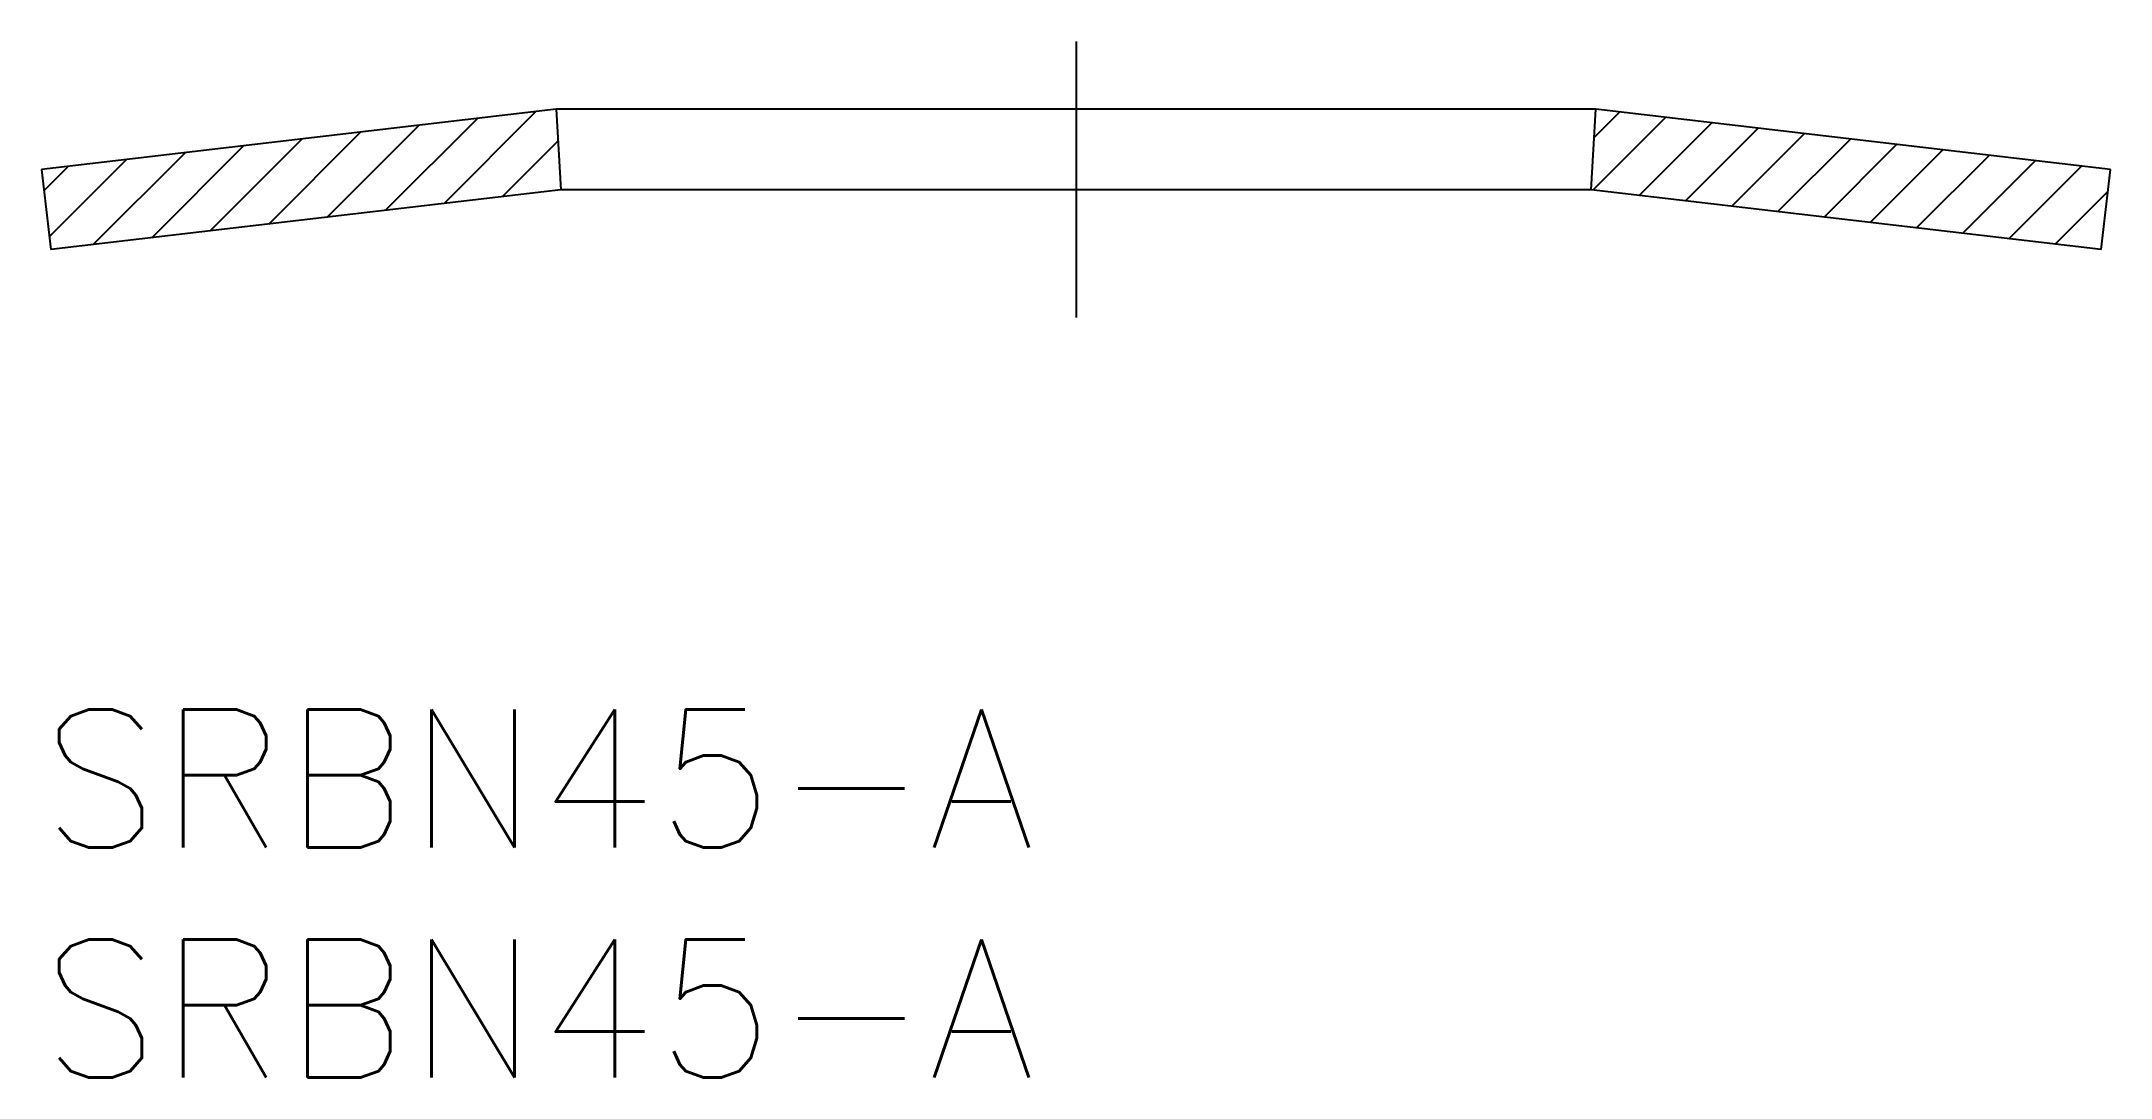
# Model space of a CAD drawing. Extents: x 0 to 45, y -8 to 14.5.
import ezdxf

# ---------------------------------------------------------------- set-up
doc = ezdxf.new("R2010")
doc.units = 0
doc.header["$LTSCALE"] = 0.5
doc.linetypes.add('CENTER', pattern=[50.8, 31.75, -6.35, 6.35, -6.35])
for name, color, linetype in [('MSM_CENTER', 1, 'CENTER'), ('MSM_CONTINUOUS', 7, 'CONTINUOUS'), ('MSM_NARROW', 5, 'CONTINUOUS'), ('MSM_PART_NUMBER', 7, 'CONTINUOUS')]:
    doc.layers.add(name, color=color, linetype=linetype)
doc.styles.get("Standard").update_dxf_attribs({"font": 'txt.shx', "height": 3, "bigfont": 'bigfont.shx'})

# ---------------------------------------------------------------- blocks, each defined once
blk = doc.blocks.new('*X18')
at = {"layer": 'MSM_NARROW', "linetype": 'CONTINUOUS'}
for p, q in [((33.745, 11.295), (35.323, 12.872)), ((33.766, 12.438), (34.318, 12.99)), ((34.75, 11.177), (36.327, 12.754)), ((35.755, 11.059), (37.332, 12.636)), ((36.76, 10.942), (38.337, 12.519)), ((37.765, 10.824), (39.342, 12.401)), ((38.769, 10.706), (40.347, 12.283)), ((39.774, 10.588), (41.351, 12.166)), ((40.779, 10.471), (42.356, 12.048)), ((41.784, 10.353), (43.361, 11.93)), ((42.789, 10.235), (44.366, 11.812)), ((43.794, 10.118), (44.945, 11.269))]:
    blk.add_line(p, q, dxfattribs=at)
blk = doc.blocks.new('*X19')
at = {"layer": 'MSM_NARROW', "linetype": 'CONTINUOUS'}
for p, q in [((6.214, 10.704), (8.21, 12.7)), ((7.486, 10.853), (9.481, 12.849)), ((8.757, 11.002), (10.753, 12.998)), ((2.4, 10.257), (4.395, 12.253)), ((3.671, 10.406), (5.667, 12.402)), ((4.943, 10.555), (6.938, 12.551)), ((10.029, 11.151), (11.238, 12.361)), ((0.054, 11.279), (0.581, 11.806)), ((0.171, 10.274), (1.852, 11.955)), ((1.128, 10.108), (3.124, 12.104))]:
    blk.add_line(p, q, dxfattribs=at)

msp = doc.modelspace()

# ---------------------------------------------------------------- linework, layer by layer
at = {"layer": 'MSM_CENTER'}
msp.add_line((22.5, 14.525), (22.5, 8.525), dxfattribs=at)
at = {"layer": 'MSM_CONTINUOUS'}
for p, q in [((11.198, 13.05), (0, 11.738)), ((11.198, 13.05), (11.3, 11.3)), ((33.802, 13.05), (11.198, 13.05)), ((33.7, 11.3), (33.802, 13.05)), ((45, 11.738), (33.802, 13.05)), ((0, 11.738), (0.203, 10)), ((44.797, 10), (45, 11.738)), ((11.3, 11.3), (0.203, 10)), ((33.7, 11.3), (11.3, 11.3)), ((44.797, 10), (33.7, 11.3))]:
    msp.add_line(p, q, dxfattribs=at)

# ---------------------------------------------------------------- block references
at = {"layer": 'MSM_NARROW'}
for name in ['*X19', '*X18']:
    msp.add_blockref(name, (0, 0), dxfattribs=at)

# ---------------------------------------------------------------- texts
at = {"layer": 'MSM_PART_NUMBER'}
for p in [(0, -3), (0, -8)]:
    msp.add_text('SRBN45-A', height=3, dxfattribs=at).set_placement(p)

doc.saveas('drawing.dxf')
